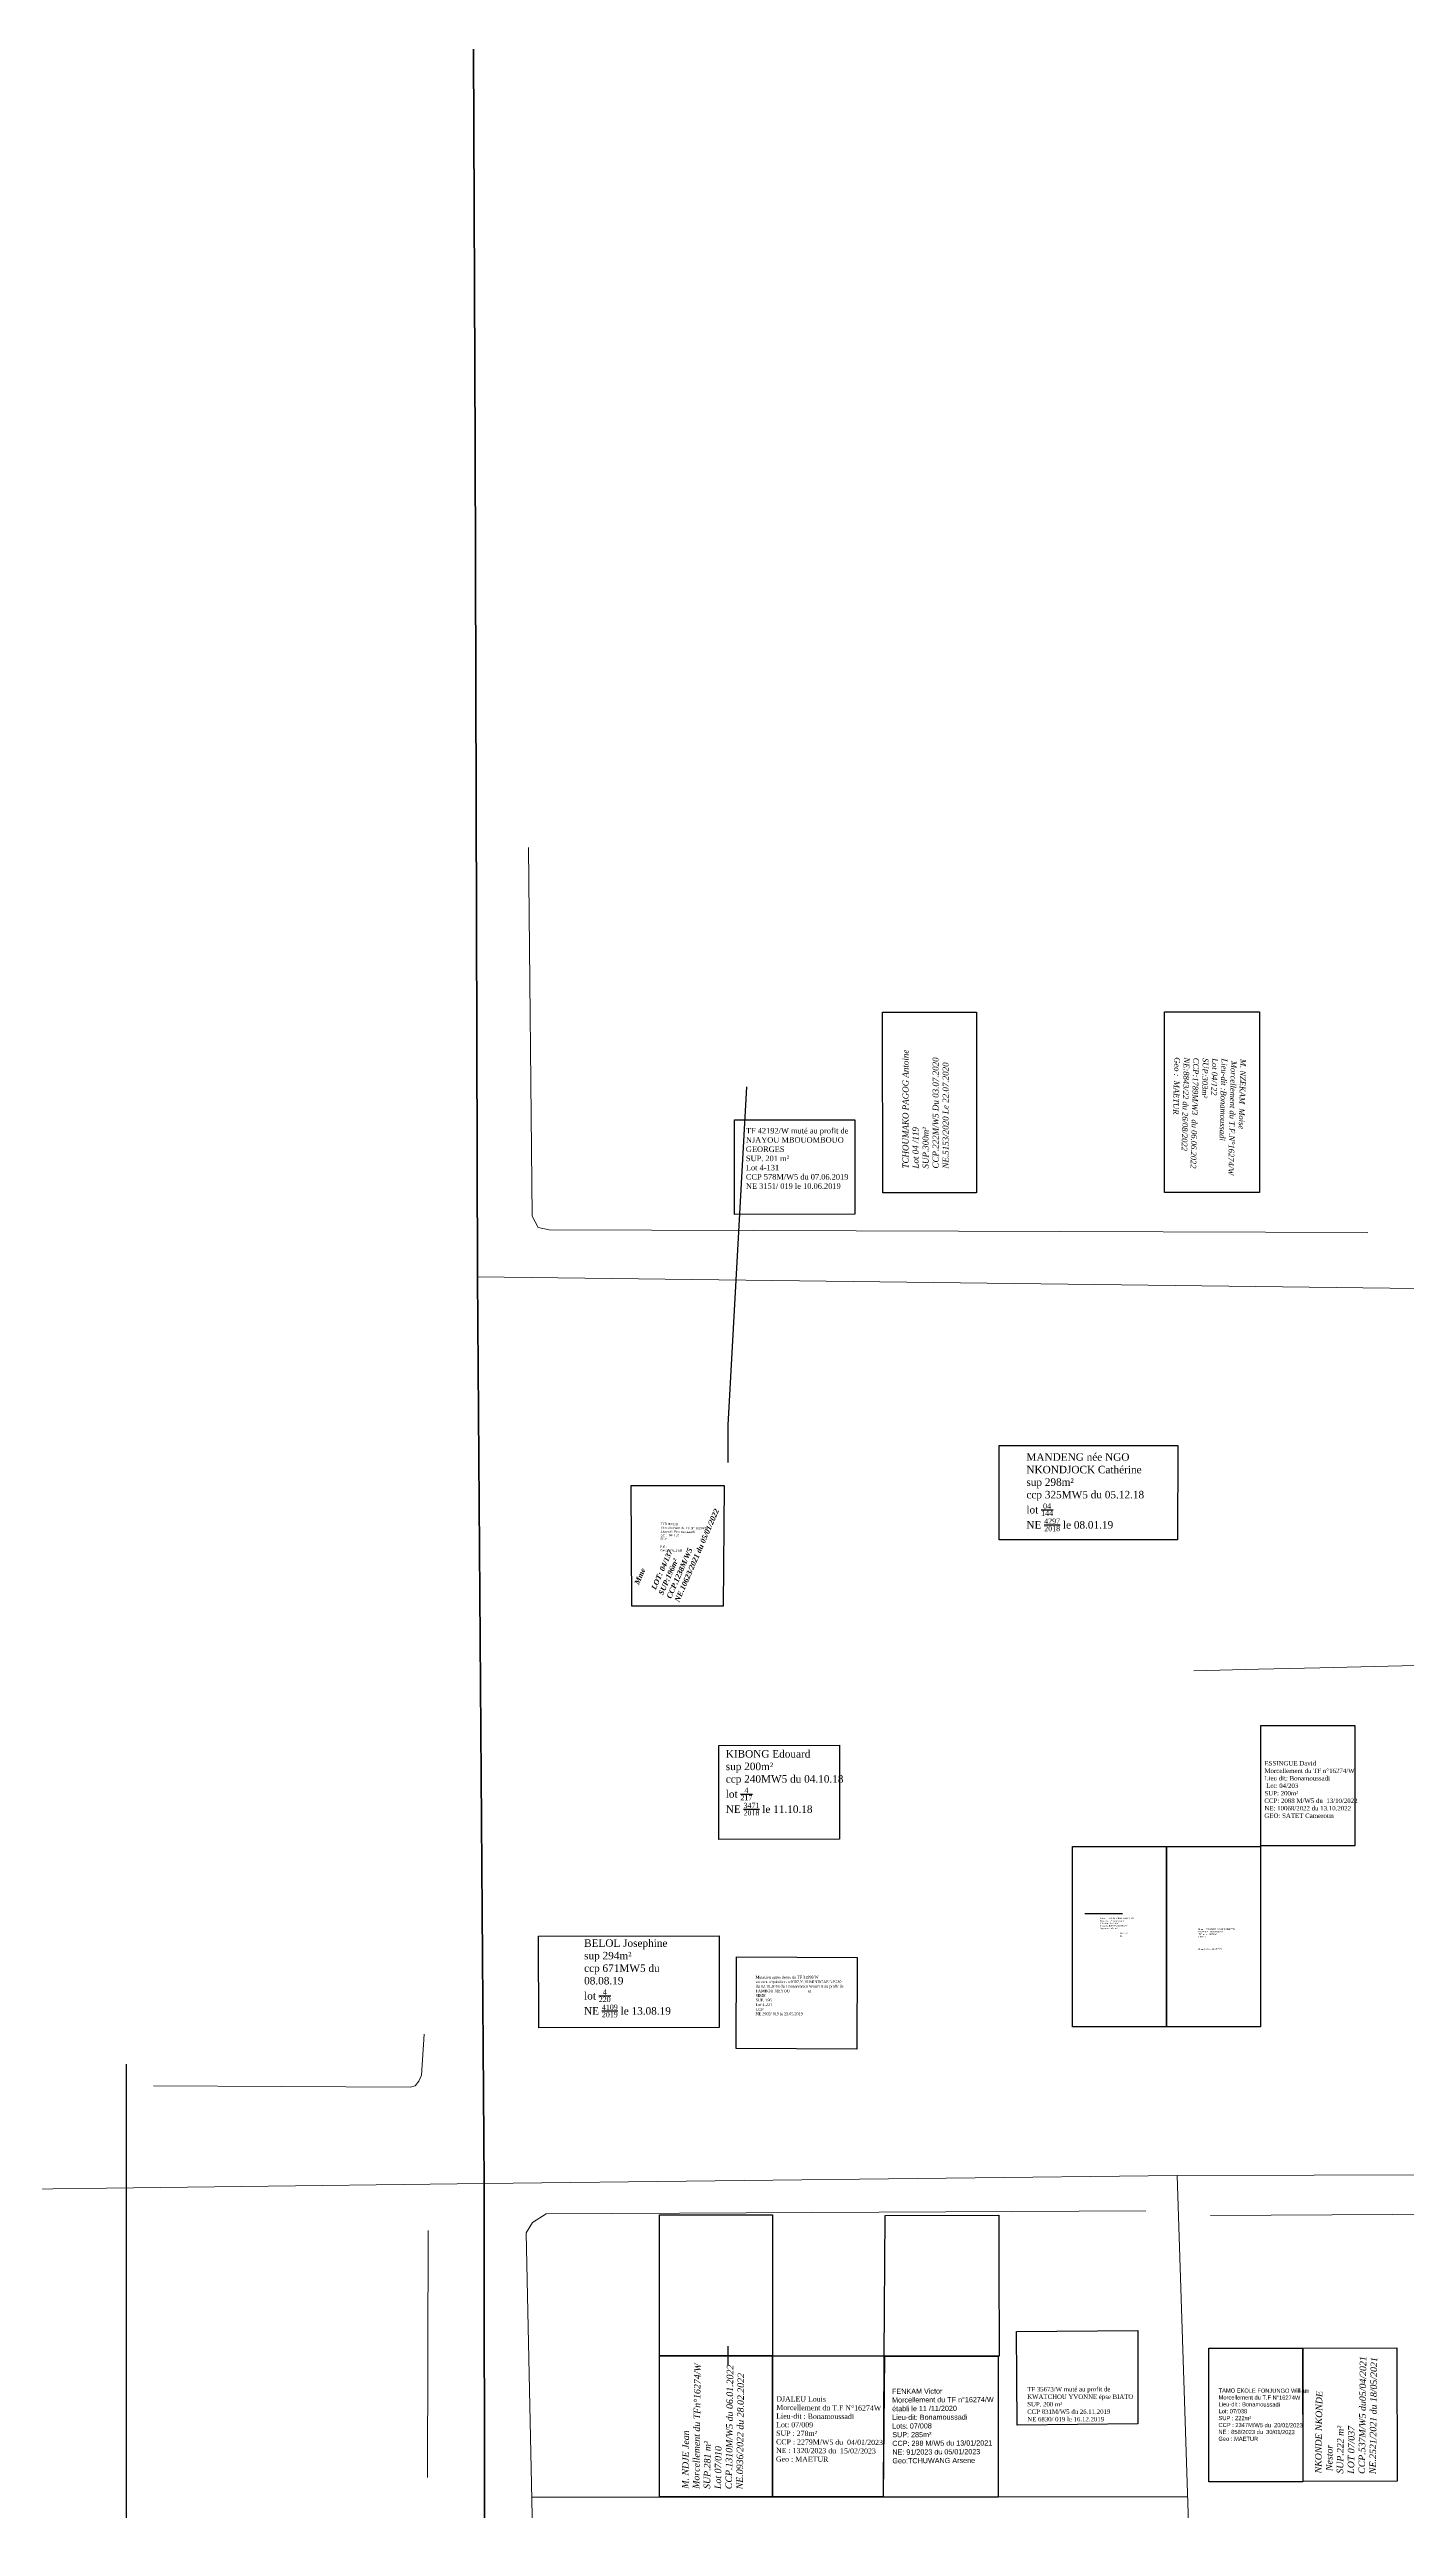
# Model space of a CAD drawing. Header units: millimetres. Extents: x 579832 to 917290, y 449831 to 1452191.
# Drawn here: x 582503.4 to 582683.9, y 452045.6 to 452373 of the extents above; entities that cross this region are included whole.
import ezdxf

# ---------------------------------------------------------------- set-up
doc = ezdxf.new("R2010")
doc.units = ezdxf.units.MM
doc.header["$LTSCALE"] = 10
for name, color, linetype, lineweight in [('drains_fossés', 120, 'Continuous', 20), ('MAJ APRES LE 13.01.2023', 222, 'Continuous', 30), ('Roads_main1', 10, 'Continuous', 100), ('Roads_others', 24, 'Continuous', 9)]:
    doc.layers.add(name, color=color, linetype=linetype, lineweight=lineweight)
for name, color, linetype in [('end maj 26 02 2021', 7, 'Continuous'), ('MAJ FER 2022', 7, 'Continuous'), ('MAJ JAN 2022', 1, 'Continuous'), ('Parcelle MAJ', 6, 'Continuous')]:
    doc.layers.add(name, color=color, linetype=linetype)
doc.styles.add('Times 1.0', font='times.ttf', dxfattribs={"width": 0.99, "height": 1})

msp = doc.modelspace()

# ---------------------------------------------------------------- linework, layer by layer
for p, q in [((582664.48, 452133.93), (582664.48, 452109.93)), ((582664.48, 452133.93), (582664.48, 452109.93)), ((582664.48, 452133.93), (582664.48, 452109.93)), ((582664.48, 452133.93), (582664.48, 452109.93)), ((582664.48, 452133.93), (582664.48, 452109.93)), ((582664.48, 452133.93), (582664.48, 452109.93)), ((582664.48, 452133.93), (582664.48, 452109.93)), ((582664.48, 452133.93), (582664.48, 452109.93)), ((582664.48, 452109.93), (582651.96, 452109.93)), ((582664.48, 452109.93), (582651.96, 452109.93)), ((582664.48, 452109.93), (582651.96, 452109.93)), ((582664.48, 452109.93), (582651.96, 452109.93)), ((582664.48, 452109.93), (582651.96, 452109.93)), ((582664.48, 452109.93), (582651.96, 452109.93)), ((582664.48, 452109.93), (582651.96, 452109.93)), ((582664.48, 452109.93), (582651.96, 452109.93))]:
    msp.add_line(p, q)
at = {"color": 6, "flags": 128}
msp.add_lwpolyline([(582651.7, 452244.94), (582664.34, 452244.94), (582664.34, 452220.94), (582651.7, 452220.94)], close=True, dxfattribs=at)
at = {"color": 5, "flags": 128}
msp.add_lwpolyline([(582651.7, 452244.94), (582664.34, 452244.94), (582664.34, 452220.94), (582651.7, 452220.94)], close=True, dxfattribs=at)
at = {"color": 2, "flags": 128}
msp.add_lwpolyline([(582651.7, 452244.94), (582664.34, 452244.94), (582664.34, 452220.94), (582651.7, 452220.94)], close=True, dxfattribs=at)
at = {"flags": 128}
for points in [[(582580.76, 452181.96), (582593.13, 452181.96), (582592.98, 452165.92), (582580.85, 452165.92)], [(582580.76, 452181.96), (582593.13, 452181.96), (582592.98, 452165.92), (582580.85, 452165.92)], [(582664.52, 452150.03), (582677.02, 452150.03), (582677.01, 452134.03), (582664.51, 452134.03)], [(582664.52, 452150.03), (582677.02, 452150.03), (582677.01, 452134.03), (582664.51, 452134.03)], [(582664.52, 452150.03), (582677.02, 452150.03), (582677.01, 452134.03), (582664.51, 452134.03)], [(582639.46, 452133.93), (582651.97, 452133.93), (582651.96, 452109.93), (582639.45, 452109.94)], [(582639.46, 452133.93), (582651.97, 452133.93), (582651.96, 452109.93), (582639.45, 452109.94)], [(582639.46, 452133.93), (582651.97, 452133.93), (582651.96, 452109.93), (582639.45, 452109.94)], [(582639.46, 452133.93), (582651.97, 452133.93), (582651.96, 452109.93), (582639.45, 452109.94)], [(582639.46, 452133.93), (582651.97, 452133.93), (582651.96, 452109.93), (582639.45, 452109.94)], [(582639.46, 452133.93), (582651.97, 452133.93), (582651.96, 452109.93), (582639.45, 452109.94)], [(582639.46, 452133.93), (582651.97, 452133.93), (582651.96, 452109.93), (582639.45, 452109.94)], [(582639.46, 452133.93), (582651.97, 452133.93), (582651.96, 452109.93), (582639.45, 452109.94)], [(582651.97, 452133.93), (582664.48, 452133.93), (582664.48, 452109.93), (582651.96, 452109.93)], [(582651.97, 452133.93), (582664.48, 452133.93), (582664.48, 452109.93), (582651.96, 452109.93)], [(582651.97, 452133.93), (582664.48, 452133.93), (582664.48, 452109.93), (582651.96, 452109.93)], [(582651.97, 452133.93), (582664.48, 452133.93), (582664.48, 452109.93), (582651.96, 452109.93)], [(582651.97, 452133.93), (582664.48, 452133.93), (582664.48, 452109.93), (582651.96, 452109.93)], [(582651.97, 452133.93), (582664.48, 452133.93), (582664.48, 452109.93), (582651.96, 452109.93)], [(582651.97, 452133.93), (582664.48, 452133.93), (582664.48, 452109.93), (582651.96, 452109.93)], [(582651.97, 452133.93), (582664.48, 452133.93), (582664.48, 452109.93), (582651.96, 452109.93)], [(582584.54, 452084.96), (582599.55, 452084.96), (582599.54, 452066.21), (582584.54, 452066.21), (582584.54, 452078.72)], [(582584.54, 452084.96), (582599.55, 452084.96), (582599.54, 452066.21), (582584.54, 452066.21), (582584.54, 452078.72)], [(582614.54, 452084.87), (582629.67, 452084.9), (582629.68, 452078.65), (582629.69, 452066.15), (582614.43, 452066.13)], [(582614.54, 452084.87), (582629.67, 452084.9), (582629.68, 452078.65), (582629.69, 452066.15), (582614.43, 452066.13)]]:
    msp.add_lwpolyline(points, close=True, dxfattribs=at)
for points in [[(582651.97, 452133.93), (582664.48, 452133.93)], [(582651.97, 452133.93), (582664.48, 452133.93)], [(582651.97, 452133.93), (582664.48, 452133.93)], [(582651.97, 452133.93), (582664.48, 452133.93)], [(582614.32, 452047.39), (582567.55, 452047.33)], [(582614.32, 452047.39), (582567.55, 452047.33)], [(582654.77, 452047.44), (582629.58, 452047.41)], [(582654.77, 452047.44), (582629.58, 452047.41)]]:
    msp.add_lwpolyline(points, dxfattribs=at)
at = {"color": 150, "flags": 128}
msp.add_lwpolyline([(582682.6, 452067.25), (582682.63, 452049.5), (582670.13, 452049.48), (582670.1, 452067.23)], close=True, dxfattribs=at)
msp.add_lwpolyline([(582682.6, 452067.25), (582682.63, 452049.5), (582670.13, 452049.48), (582670.1, 452067.23)], close=True, dxfattribs=at)
msp.add_lwpolyline([(582682.6, 452067.25), (582682.63, 452049.5), (582670.13, 452049.48), (582670.1, 452067.23)], close=True, dxfattribs=at)
msp.add_lwpolyline([(582682.6, 452067.25), (582682.63, 452049.5), (582670.13, 452049.48), (582670.1, 452067.23)], close=True, dxfattribs=at)
at = {"layer": 'drains_fossés'}
msp.add_line((582553.68, 452049.99), (582553.74, 452082.87), dxfattribs=at)
msp.add_line((582553.68, 452049.99), (582553.74, 452082.87), dxfattribs=at)
for points in [[(582678.74, 452215.62), (582569.85, 452215.97), (582568.41, 452216.26), (582567.61, 452217.77), (582567.11, 452266.8)], [(582517.22, 452102.09), (582551.38, 452101.92), (582552.04, 452102.11), (582552.54, 452102.73), (582552.88, 452103.54), (582553.23, 452108.98)], [(582517.22, 452102.09), (582551.38, 452101.92), (582552.04, 452102.11), (582552.54, 452102.73), (582552.88, 452103.54), (582553.23, 452108.98)], [(582649.21, 452085.48), (582569.47, 452085.08), (582567.62, 452083.94), (582566.78, 452082.54), (582567.7, 452040.74)], [(582649.21, 452085.48), (582569.47, 452085.08), (582567.62, 452083.94), (582566.78, 452082.54), (582567.7, 452040.74)], [(582657.81, 452084.87), (582698.27, 452085.1), (582728.13, 452085.17)], [(582657.81, 452084.87), (582698.27, 452085.1), (582728.13, 452085.17)]]:
    msp.add_lwpolyline(points, dxfattribs=at)
at = {"layer": 'end maj 26 02 2021', "color": 150, "lineweight": -3, "flags": 128}
for points in [[(582626.68, 452244.89), (582626.69, 452220.89), (582614.22, 452220.9), (582614.19, 452244.89)], [(582626.68, 452244.89), (582626.69, 452220.89), (582614.22, 452220.9), (582614.19, 452244.89)], [(582629.71, 452187.26), (582653.46, 452187.26), (582653.45, 452174.73), (582629.7, 452174.73)], [(582629.71, 452187.26), (582653.46, 452187.26), (582653.45, 452174.73), (582629.7, 452174.73)], [(582592.42, 452147.37), (582608.45, 452147.4), (582608.46, 452134.9), (582592.44, 452134.86)], [(582592.42, 452147.37), (582608.45, 452147.4), (582608.46, 452134.9), (582592.44, 452134.86)], [(582568.44, 452122.03), (582592.46, 452122.06), (582592.48, 452109.85), (582568.46, 452109.82)], [(582568.44, 452122.03), (582592.46, 452122.06), (582592.48, 452109.85), (582568.46, 452109.82)], [(582568.44, 452122.03), (582592.46, 452122.06), (582592.48, 452109.85), (582568.46, 452109.82)], [(582568.44, 452122.03), (582592.46, 452122.06), (582592.48, 452109.85), (582568.46, 452109.82)]]:
    msp.add_lwpolyline(points, close=True, dxfattribs=at)
at = {"layer": 'end maj 26 02 2021', "flags": 128}
for points in [[(582596.11, 452234.99), (582593.61, 452189.99)], [(582596.11, 452234.99), (582593.61, 452189.99)], [(582593.61, 452189.99), (582593.61, 452184.99)], [(582593.61, 452189.99), (582593.61, 452184.99)], [(582646.11, 452124.99), (582641.11, 452124.99)], [(582646.11, 452124.99), (582641.11, 452124.99)], [(582646.11, 452124.99), (582641.11, 452124.99)], [(582646.11, 452124.99), (582641.11, 452124.99)], [(582513.61, 452104.99), (582513.61, 452022.49)], [(582513.61, 452104.99), (582513.61, 452022.49)], [(582513.61, 452104.99), (582513.61, 452022.49)], [(582513.61, 452104.99), (582513.61, 452022.49)], [(582593.61, 452067.49), (582593.61, 452064.99)], [(582593.61, 452067.49), (582593.61, 452064.99)], [(582593.61, 452067.49), (582593.61, 452064.99)], [(582593.61, 452067.49), (582593.61, 452064.99)]]:
    msp.add_lwpolyline(points, dxfattribs=at)
at = {"layer": 'end maj 26 02 2021', "color": 3, "lineweight": -3, "flags": 128}
msp.add_lwpolyline([(582594.5, 452230.6), (582610.5, 452230.6), (582610.51, 452218.03), (582594.51, 452218.02)], dxfattribs=at)
msp.add_lwpolyline([(582594.5, 452230.6), (582610.5, 452230.6), (582610.51, 452218.03), (582594.51, 452218.02)], dxfattribs=at)
for points in [[(582594.5, 452230.6), (582610.5, 452230.6), (582610.51, 452218.03), (582594.51, 452218.02)], [(582594.5, 452230.6), (582610.5, 452230.6), (582610.51, 452218.03), (582594.51, 452218.02)], [(582594.78, 452119.26), (582610.82, 452119.18), (582610.76, 452106.97), (582594.74, 452107.05)], [(582594.78, 452119.26), (582610.82, 452119.18), (582610.76, 452106.97), (582594.74, 452107.05)], [(582594.78, 452119.26), (582610.82, 452119.18), (582610.76, 452106.97), (582594.74, 452107.05)], [(582594.78, 452119.26), (582610.82, 452119.18), (582610.76, 452106.97), (582594.74, 452107.05)], [(582648.15, 452069.58), (582648.16, 452057.13), (582632.12, 452056.98), (582632.06, 452063.23), (582632, 452069.43)], [(582648.15, 452069.58), (582648.16, 452057.13), (582632.12, 452056.98), (582632.06, 452063.23), (582632, 452069.43)], [(582648.15, 452069.58), (582648.16, 452057.13), (582632.12, 452056.98), (582632.06, 452063.23), (582632, 452069.43)], [(582648.15, 452069.58), (582648.16, 452057.13), (582632.12, 452056.98), (582632.06, 452063.23), (582632, 452069.43)]]:
    msp.add_lwpolyline(points, close=True, dxfattribs=at)
at = {"layer": 'end maj 26 02 2021', "color": 150, "lineweight": -3, "flags": 128}
msp.add_lwpolyline([(582592.42, 452147.37), (582592.42, 452147.37), (582608.45, 452147.4), (582608.46, 452134.9), (582592.44, 452134.86)], dxfattribs=at)
msp.add_lwpolyline([(582592.42, 452147.37), (582592.42, 452147.37), (582608.45, 452147.4), (582608.46, 452134.9), (582592.44, 452134.86)], dxfattribs=at)
at = {"layer": 'MAJ APRES LE 13.01.2023', "flags": 128}
msp.add_lwpolyline([(582599.57, 452066.2), (582614.44, 452066.19), (582614.3, 452047.45), (582599.56, 452047.45)], close=True, dxfattribs=at)
msp.add_lwpolyline([(582599.57, 452066.2), (582614.44, 452066.19), (582614.3, 452047.45), (582599.56, 452047.45)], close=True, dxfattribs=at)
at = {"layer": 'MAJ APRES LE 13.01.2023', "lineweight": 30, "flags": 128}
msp.add_lwpolyline([(582657.59, 452067.19), (582670.09, 452067.19), (582670.09, 452049.44), (582657.59, 452049.44)], close=True, dxfattribs=at)
msp.add_lwpolyline([(582657.59, 452067.19), (582670.09, 452067.19), (582670.09, 452049.44), (582657.59, 452049.44)], close=True, dxfattribs=at)
at = {"layer": 'MAJ JAN 2022', "flags": 128}
msp.add_lwpolyline([(582580.76, 452181.96), (582593.13, 452181.96), (582592.98, 452165.92), (582580.85, 452165.92)], close=True, dxfattribs=at)
msp.add_lwpolyline([(582580.76, 452181.96), (582593.13, 452181.96), (582592.98, 452165.92), (582580.85, 452165.92)], close=True, dxfattribs=at)
at = {"layer": 'MAJ JAN 2022', "lineweight": -3, "flags": 128}
msp.add_lwpolyline([(582584.54, 452066.21), (582599.55, 452066.21), (582599.54, 452047.46), (582584.54, 452047.46), (582584.54, 452059.97)], close=True, dxfattribs=at)
msp.add_lwpolyline([(582584.54, 452066.21), (582599.55, 452066.21), (582599.54, 452047.46), (582584.54, 452047.46), (582584.54, 452059.97)], close=True, dxfattribs=at)
msp.add_lwpolyline([(582584.54, 452066.21), (582599.55, 452066.21), (582599.54, 452047.46), (582584.54, 452047.46), (582584.54, 452059.97)], close=True, dxfattribs=at)
msp.add_lwpolyline([(582584.54, 452066.21), (582599.55, 452066.21), (582599.54, 452047.46), (582584.54, 452047.46), (582584.54, 452059.97)], close=True, dxfattribs=at)
at = {"layer": 'Parcelle MAJ', "color": 6, "lineweight": 30, "flags": 128}
msp.add_lwpolyline([(582614.43, 452066.13), (582629.56, 452066.16), (582629.57, 452059.91), (582629.58, 452047.41), (582614.32, 452047.39)], close=True, dxfattribs=at)
msp.add_lwpolyline([(582614.43, 452066.13), (582629.56, 452066.16), (582629.57, 452059.91), (582629.58, 452047.41), (582614.32, 452047.39)], close=True, dxfattribs=at)
at = {"layer": 'Roads_main1'}
msp.add_lwpolyline([(582559.79, 452372.99), (582559.99, 452320.07), (582560.3, 452209.69), (582561.19, 452089.11), (582561.38, 451882.17), (582561.15, 451859.99), (582560.65, 451839.96), (582559.73, 451787.49), (582560.24, 451737.41), (582561.83, 451580.27), (582561.5, 451488.18)], dxfattribs=at)
msp.add_lwpolyline([(582559.79, 452372.99), (582559.99, 452320.07), (582560.3, 452209.69), (582561.19, 452089.11), (582561.38, 451882.17), (582561.15, 451859.99), (582560.65, 451839.96), (582559.73, 451787.49), (582560.24, 451737.41), (582561.83, 451580.27), (582561.5, 451488.18)], dxfattribs=at)
at = {"layer": 'Roads_others'}
for points in [[(582870.48, 452209.06), (582744.29, 452207.43), (582685.22, 452208.17), (582560.3, 452209.69)], [(582744.39, 452159.45), (582681.44, 452157.92), (582672.34, 452157.71), (582664.22, 452157.51), (582655.6, 452157.29)], [(583168.13, 452092.06), (583096.18, 452092.25), (582957.17, 452091.84), (582869.52, 452092.59), (582744.53, 452090.42), (582653.39, 452090.16), (582561.19, 452089.11), (582489.43, 452088.24), (582410.54, 452087.22), (582288.24, 452088.64), (582256.58, 452088.43), (582224.07, 452088.44), (582160.77, 452088.45), (582098.21, 452088.46), (582013.74, 452087.42), (581953.31, 452087.43)], [(583168.13, 452092.06), (583096.18, 452092.25), (582957.17, 452091.84), (582869.52, 452092.59), (582744.53, 452090.42), (582653.39, 452090.16), (582561.19, 452089.11), (582489.43, 452088.24), (582410.54, 452087.22), (582288.24, 452088.64), (582256.58, 452088.43), (582224.07, 452088.44), (582160.77, 452088.45), (582098.21, 452088.46), (582013.74, 452087.42), (581953.31, 452087.43)], [(582653.39, 452090.16), (582655.02, 452039.75), (582655.9, 451996.47), (582655.03, 451881.66)], [(582653.39, 452090.16), (582655.02, 452039.75), (582655.9, 451996.47), (582655.03, 451881.66)]]:
    msp.add_lwpolyline(points, dxfattribs=at)

# ---------------------------------------------------------------- texts
at = {"color": 6, "insert": (582662.56, 452238.67), "char_height": 0.7522, "width": 47.5051, "attachment_point": 1, "rotation": 268.4905}
msp.add_mtext('{\\fTimes New Roman|b0|i1|c0|p18;M. NZEKAM  Moise\\P \\C1;Morcellement du T.F.N°16274/W\\P\\C7;Lieu-dit :Bonamoussadi \\PLot 04/122\\PSUP:303m²\\PCCP:1789M/W3  du 06.06.2022\\PNE:8843/22 du 26/08/2022\\PGeo :  MAETUR}', dxfattribs=at)
at = {"color": 2, "insert": (582662.56, 452238.67), "char_height": 0.7522, "width": 47.5051, "attachment_point": 1, "rotation": 268.4905}
msp.add_mtext('{\\fTimes New Roman|b0|i1|c0|p18;M. NZEKAM  Moise\\P \\C1;Morcellement du T.F.N°16274/W\\P\\C7;Lieu-dit :Bonamoussadi \\PLot 04/122\\PSUP:303m²\\PCCP:1789M/W3  du 06.06.2022\\PNE:8843/22 du 26/08/2022\\PGeo :  MAETUR}', dxfattribs=at)
msp.add_mtext('{\\fTimes New Roman|b0|i1|c0|p18;M. NZEKAM  Moise\\P \\C1;Morcellement du T.F.N°16274/W\\P\\C7;Lieu-dit :Bonamoussadi \\PLot 04/122\\PSUP:303m²\\PCCP:1789M/W3  du 06.06.2022\\PNE:8843/22 du 26/08/2022\\PGeo :  MAETUR}', dxfattribs=at)
at = {"color": 3, "insert": (582584.68, 452177), "char_height": 0.3, "width": 15.6543, "attachment_point": 1, "rotation": 359.1606}
msp.add_mtext('\\A1;{\\fTimes New Roman|b0|i0|c0|p18;TCHIMANI                 \\P\\C1;Morcellement  du TF N° 16274/W\\P\\C256;Lieu-dit : Bonamoussadi                  \\PLot :  04/ 137            \\PSUP : ^I196 m²\\PCCP :  1238 M/W   du  07/12/2021\\PNE : 10623 /2021 du 30/12/2021\\P\\C1;Geo: MAETUR }', dxfattribs=at)
msp.add_mtext('\\A1;{\\fTimes New Roman|b0|i0|c0|p18;TCHIMANI                 \\P\\C1;Morcellement  du TF N° 16274/W\\P\\C256;Lieu-dit : Bonamoussadi                  \\PLot :  04/ 137            \\PSUP : ^I196 m²\\PCCP :  1238 M/W   du  07/12/2021\\PNE : 10623 /2021 du 30/12/2021\\P\\C1;Geo: MAETUR }', dxfattribs=at)
at = {"attachment_point": 1}
for s, insert, char_height, width, rotation in [('\\A1;{\\fTimes New Roman|b0|i0|c0|p18;ESSINGUE David\\P\\C1;Morcellement du TF n°16274/W\\C256;      \\PLieu dit: Bonamoussadi    \\P Lot: 04/203                                                     \\PSUP: 200m²                                                  \\PCCP: 2088 M/W5 du  13/10/2022             \\PNE: 10068/2022 du 13.10.2022                          \\P\\C1;GEO: SATET Cameroun}', (582664.99, 452145.31), 0.5974, 17.4494, 359.9494), ('\\A1;{\\fTimes New Roman|b0|i0|c0|p18;ESSINGUE David\\P\\C1;Morcellement du TF n°16274/W\\C256;      \\PLieu dit: Bonamoussadi    \\P Lot: 04/203                                                     \\PSUP: 200m²                                                  \\PCCP: 2088 M/W5 du  13/10/2022             \\PNE: 10068/2022 du 13.10.2022                          \\P\\C1;GEO: SATET Cameroun}', (582664.99, 452145.31), 0.5974, 17.4494, 359.9494), ('\\A1;{\\fTimes New Roman|b0|i0|c0|p18;ESSINGUE David\\P\\C1;Morcellement du TF n°16274/W\\C256;      \\PLieu dit: Bonamoussadi    \\P Lot: 04/203                                                     \\PSUP: 200m²                                                  \\PCCP: 2088 M/W5 du  13/10/2022             \\PNE: 10068/2022 du 13.10.2022                          \\P\\C1;GEO: SATET Cameroun}', (582664.99, 452145.31), 0.5974, 17.4494, 359.9494), ('{\\fTimes New Roman|b0|i1|c0|p18;NKONDE NKONDE\\P Nestor\\PSUP.222 m²\\PLOT 07/037\\PCCP.537M/W5 du05/04/2021\\PNE.2521/2021 du 18/05/2021}', (582671.71, 452050.56), 0.8676, 51.7374, 89.3295), ('{\\fTimes New Roman|b0|i1|c0|p18;NKONDE NKONDE\\P Nestor\\PSUP.222 m²\\PLOT 07/037\\PCCP.537M/W5 du05/04/2021\\PNE.2521/2021 du 18/05/2021}', (582671.71, 452050.56), 0.8676, 51.7374, 89.3295), ('{\\fTimes New Roman|b0|i1|c0|p18;NKONDE NKONDE\\P Nestor\\PSUP.222 m²\\PLOT 07/037\\PCCP.537M/W5 du05/04/2021\\PNE.2521/2021 du 18/05/2021}', (582671.71, 452050.56), 0.8676, 51.7374, 89.3295), ('{\\fTimes New Roman|b0|i1|c0|p18;NKONDE NKONDE\\P Nestor\\PSUP.222 m²\\PLOT 07/037\\PCCP.537M/W5 du05/04/2021\\PNE.2521/2021 du 18/05/2021}', (582671.71, 452050.56), 0.8676, 51.7374, 89.3295)]:
    msp.add_mtext(s, dxfattribs=dict(at, insert=insert, char_height=char_height, width=width, rotation=rotation))
at = {"color": 7, "char_height": 0.2, "width": 19.4299, "attachment_point": 1}
for s, insert in [('\\A1;{\\fTimes New Roman|b0|i0|c0|p18;Nom      YOUMBOUN   MATHIEU\\PProcédure : Morcellement\\PT.F mère :16274/W\\PLieu-dit :BONAMOUSSADI\\PSuperficie 300  m²\\PBloc et lot : 04/210 \\PCCP : 1532 M/W du 14 03 22\\PN.E :4907   du 17 03 22\\PNom du Géo : MAETUR}', (582643.15, 452124.48)), ('\\A1;{\\fTimes New Roman|b0|i0|c0|p18;Nom      YOUMBOUN   MATHIEU\\PProcédure : Morcellement\\PT.F mère :16274/W\\PLieu-dit :BONAMOUSSADI\\PSuperficie 300  m²\\PBloc et lot : 04/210 \\PCCP : 1532 M/W du 14 03 22\\PN.E :4907   du 17 03 22\\PNom du Géo : MAETUR}', (582643.15, 452124.48)), ('\\A1;{\\fTimes New Roman|b0|i0|c0|p18;Nom      YOUMBOUN   MATHIEU\\PProcédure : Morcellement\\PT.F mère :16274/W\\PLieu-dit :BONAMOUSSADI\\PSuperficie 300  m²\\PBloc et lot : 04/210 \\PCCP : 1532 M/W du 14 03 22\\PN.E :4907   du 17 03 22\\PNom du Géo : MAETUR}', (582643.15, 452124.48)), ('\\A1;{\\fTimes New Roman|b0|i0|c0|p18;Nom      YOUMBOUN   MATHIEU\\PProcédure : Morcellement\\PT.F mère :16274/W\\PLieu-dit :BONAMOUSSADI\\PSuperficie 300  m²\\PBloc et lot : 04/210 \\PCCP : 1532 M/W du 14 03 22\\PN.E :4907   du 17 03 22\\PNom du Géo : MAETUR}', (582643.15, 452124.48)), ('\\A1;{\\fTimes New Roman|b0|i0|c0|p18;Nom      YOUMBOUN   MATHIEU\\PProcédure : Morcellement\\PT.F mère :16274/W\\PLieu-dit :BONAMOUSSADI\\PSuperficie 300  m²\\PBloc et lot : 04/210 \\PCCP : 1532 M/W du 14 03 22\\PN.E :4907   du 17 03 22\\PNom du Géo : MAETUR}', (582643.15, 452124.48)), ('\\A1;{\\fTimes New Roman|b0|i0|c0|p18;Nom      YOUMBOUN   MATHIEU\\PProcédure : Morcellement\\PT.F mère :16274/W\\PLieu-dit :BONAMOUSSADI\\PSuperficie 300  m²\\PBloc et lot : 04/210 \\PCCP : 1532 M/W du 14 03 22\\PN.E :4907   du 17 03 22\\PNom du Géo : MAETUR}', (582643.15, 452124.48)), ('\\A1;{\\fTimes New Roman|b0|i0|c0|p18;Nom      YOUMBOUN   MATHIEU\\PProcédure : Morcellement\\PT.F mère :16274/W\\PLieu-dit :BONAMOUSSADI\\PSuperficie 300  m²\\PBloc et lot : 04/210 \\PCCP : 1532 M/W du 14 03 22\\PN.E :4907   du 17 03 22\\PNom du Géo : MAETUR}', (582643.15, 452124.48)), ('\\A1;{\\fTimes New Roman|b0|i0|c0|p18;Nom      YOUMBOUN   MATHIEU\\PProcédure : Morcellement\\PT.F mère :16274/W\\PLieu-dit :BONAMOUSSADI\\PSuperficie 300  m²\\PBloc et lot : 04/210 \\PCCP : 1532 M/W du 14 03 22\\PN.E :4907   du 17 03 22\\PNom du Géo : MAETUR}', (582643.15, 452124.48)), ('\\A1;{\\fTimes New Roman|b0|i0|c0|p18;Nom     MBANGO NGOH SARIETTE\\PProcédure : Morcellement\\PT.F mère :16274/W\\PLieu-dit :BONAMOUSSADI\\PSuperficie 297  m²\\PBloc et lot : 04/211 \\PCCP : 1531 M/W du 14 03 22\\PN.E :4908  du 17 03 22\\PNom du Géo : MAETUR}', (582656.22, 452123.04)), ('\\A1;{\\fTimes New Roman|b0|i0|c0|p18;Nom     MBANGO NGOH SARIETTE\\PProcédure : Morcellement\\PT.F mère :16274/W\\PLieu-dit :BONAMOUSSADI\\PSuperficie 297  m²\\PBloc et lot : 04/211 \\PCCP : 1531 M/W du 14 03 22\\PN.E :4908  du 17 03 22\\PNom du Géo : MAETUR}', (582656.22, 452123.04)), ('\\A1;{\\fTimes New Roman|b0|i0|c0|p18;Nom     MBANGO NGOH SARIETTE\\PProcédure : Morcellement\\PT.F mère :16274/W\\PLieu-dit :BONAMOUSSADI\\PSuperficie 297  m²\\PBloc et lot : 04/211 \\PCCP : 1531 M/W du 14 03 22\\PN.E :4908  du 17 03 22\\PNom du Géo : MAETUR}', (582656.22, 452123.04)), ('\\A1;{\\fTimes New Roman|b0|i0|c0|p18;Nom     MBANGO NGOH SARIETTE\\PProcédure : Morcellement\\PT.F mère :16274/W\\PLieu-dit :BONAMOUSSADI\\PSuperficie 297  m²\\PBloc et lot : 04/211 \\PCCP : 1531 M/W du 14 03 22\\PN.E :4908  du 17 03 22\\PNom du Géo : MAETUR}', (582656.22, 452123.04)), ('\\A1;{\\fTimes New Roman|b0|i0|c0|p18;Nom     MBANGO NGOH SARIETTE\\PProcédure : Morcellement\\PT.F mère :16274/W\\PLieu-dit :BONAMOUSSADI\\PSuperficie 297  m²\\PBloc et lot : 04/211 \\PCCP : 1531 M/W du 14 03 22\\PN.E :4908  du 17 03 22\\PNom du Géo : MAETUR}', (582656.22, 452123.04)), ('\\A1;{\\fTimes New Roman|b0|i0|c0|p18;Nom     MBANGO NGOH SARIETTE\\PProcédure : Morcellement\\PT.F mère :16274/W\\PLieu-dit :BONAMOUSSADI\\PSuperficie 297  m²\\PBloc et lot : 04/211 \\PCCP : 1531 M/W du 14 03 22\\PN.E :4908  du 17 03 22\\PNom du Géo : MAETUR}', (582656.22, 452123.04)), ('\\A1;{\\fTimes New Roman|b0|i0|c0|p18;Nom     MBANGO NGOH SARIETTE\\PProcédure : Morcellement\\PT.F mère :16274/W\\PLieu-dit :BONAMOUSSADI\\PSuperficie 297  m²\\PBloc et lot : 04/211 \\PCCP : 1531 M/W du 14 03 22\\PN.E :4908  du 17 03 22\\PNom du Géo : MAETUR}', (582656.22, 452123.04)), ('\\A1;{\\fTimes New Roman|b0|i0|c0|p18;Nom     MBANGO NGOH SARIETTE\\PProcédure : Morcellement\\PT.F mère :16274/W\\PLieu-dit :BONAMOUSSADI\\PSuperficie 297  m²\\PBloc et lot : 04/211 \\PCCP : 1531 M/W du 14 03 22\\PN.E :4908  du 17 03 22\\PNom du Géo : MAETUR}', (582656.22, 452123.04))]:
    msp.add_mtext(s, dxfattribs=dict(at, insert=insert))
at = {"layer": 'end maj 26 02 2021', "color": 150, "linetype": 'ByBlock', "lineweight": -3, "ltscale": 0.0014, "insert": (582616.85, 452224.11), "char_height": 0.8, "width": 20.2913, "attachment_point": 1, "rotation": 90, "style": 'Times 1.0'}
msp.add_mtext('{\\fTimes New Roman|b0|i1|c0|p18;\\C7;TCHOUMAKO PAGOG Antoine\\PLot 04 /119\\PSUP.300m²\\PCCP.222M/W5 Du 03.07.2020\\PNE.5153/2020 Le 22.07.2020}', dxfattribs=at)
msp.add_mtext('{\\fTimes New Roman|b0|i1|c0|p18;\\C7;TCHOUMAKO PAGOG Antoine\\PLot 04 /119\\PSUP.300m²\\PCCP.222M/W5 Du 03.07.2020\\PNE.5153/2020 Le 22.07.2020}', dxfattribs=at)
at = {"layer": 'end maj 26 02 2021', "color": 150, "linetype": 'ByBlock', "lineweight": -3, "ltscale": 0.0014, "attachment_point": 1, "style": 'Times 1.0'}
for s, insert, char_height, width in [('{\\C1;TF 42192/W muté au profit de\\P\\C256;NJAYOU MBOUOMBOUO \\PGEORGES \\PSUP. 201 m²\\PLot 4-131\\PCCP 578M/W5 du 07.06.2019\\PNE 3151/ 019 le 10.06.2019}', (582596.02, 452229.51), 0.7362, 19.8197), ('{\\C1;TF 42192/W muté au profit de\\P\\C256;NJAYOU MBOUOMBOUO \\PGEORGES \\PSUP. 201 m²\\PLot 4-131\\PCCP 578M/W5 du 07.06.2019\\PNE 3151/ 019 le 10.06.2019}', (582596.02, 452229.51), 0.7362, 19.8197), ('\\A1;MANDENG née NGO NKONDJOCK Cathérine\\Psup 298m²\\Pccp 325MW5 du 05.12.18\\Plot {\\H0.7x;\\S04/144;}\\PNE {\\H0.7x;\\S4297/2018;} le 08.01.19', (582633.33, 452186.24), 1, 15.416), ('\\A1;MANDENG née NGO NKONDJOCK Cathérine\\Psup 298m²\\Pccp 325MW5 du 05.12.18\\Plot {\\H0.7x;\\S04/144;}\\PNE {\\H0.7x;\\S4297/2018;} le 08.01.19', (582633.33, 452186.24), 1, 15.416), ('\\A1;KIBONG Edouard\\Psup 200m²\\Pccp 240MW5 du 04.10.18\\Plot {\\H0.7x;\\S4/217;}\\PNE {\\H0.7x;\\S3471/2018;} le 11.10.18', (582593.34, 452146.76), 1, 16.3155), ('\\A1;KIBONG Edouard\\Psup 200m²\\Pccp 240MW5 du 04.10.18\\Plot {\\H0.7x;\\S4/217;}\\PNE {\\H0.7x;\\S3471/2018;} le 11.10.18', (582593.34, 452146.76), 1, 16.3155), ('\\A1;BELOL Josephine\\Psup 294m²\\Pccp 671MW5 du 08.08.19\\Plot {\\H0.7x;\\S4/220;}\\PNE {\\H0.7x;\\S4109/2019;} le 13.08.19', (582574.5, 452121.59), 1, 13.7589), ('\\A1;BELOL Josephine\\Psup 294m²\\Pccp 671MW5 du 08.08.19\\Plot {\\H0.7x;\\S4/220;}\\PNE {\\H0.7x;\\S4109/2019;} le 13.08.19', (582574.5, 452121.59), 1, 13.7589), ('\\A1;BELOL Josephine\\Psup 294m²\\Pccp 671MW5 du 08.08.19\\Plot {\\H0.7x;\\S4/220;}\\PNE {\\H0.7x;\\S4109/2019;} le 13.08.19', (582574.5, 452121.59), 1, 13.7589), ('\\A1;BELOL Josephine\\Psup 294m²\\Pccp 671MW5 du 08.08.19\\Plot {\\H0.7x;\\S4/220;}\\PNE {\\H0.7x;\\S4109/2019;} le 13.08.19', (582574.5, 452121.59), 1, 13.7589), ('{\\C1;Mutation apres deces du TF 31998/W\\Psuivant réquisition n 0387.Y.10/MINDCAF/5/P530\\Pdu 02.10.2018 du Conservateur Wouri B au profit de\\C256;\\PFAMBOU MEYOU MARIUS et \\PSIME MICAELLE\\PSUP. 196 m²\\PLot 4-221\\PCCP \\PNE 2902/ 019 le 23.05.2019}', (582597.32, 452116.74), 0.3655, 11.721), ('{\\C1;Mutation apres deces du TF 31998/W\\Psuivant réquisition n 0387.Y.10/MINDCAF/5/P530\\Pdu 02.10.2018 du Conservateur Wouri B au profit de\\C256;\\PFAMBOU MEYOU MARIUS et \\PSIME MICAELLE\\PSUP. 196 m²\\PLot 4-221\\PCCP \\PNE 2902/ 019 le 23.05.2019}', (582597.32, 452116.74), 0.3655, 11.721), ('{\\C1;Mutation apres deces du TF 31998/W\\Psuivant réquisition n 0387.Y.10/MINDCAF/5/P530\\Pdu 02.10.2018 du Conservateur Wouri B au profit de\\C256;\\PFAMBOU MEYOU MARIUS et \\PSIME MICAELLE\\PSUP. 196 m²\\PLot 4-221\\PCCP \\PNE 2902/ 019 le 23.05.2019}', (582597.32, 452116.74), 0.3655, 11.721), ('{\\C1;Mutation apres deces du TF 31998/W\\Psuivant réquisition n 0387.Y.10/MINDCAF/5/P530\\Pdu 02.10.2018 du Conservateur Wouri B au profit de\\C256;\\PFAMBOU MEYOU MARIUS et \\PSIME MICAELLE\\PSUP. 196 m²\\PLot 4-221\\PCCP \\PNE 2902/ 019 le 23.05.2019}', (582597.32, 452116.74), 0.3655, 11.721), ('{\\C1;TF 35673/W muté au profit de \\C256;\\PKWATCHOU YVONNE épse BIATO\\PSUP. 200 m²\\PCCP 831M/W5 du 26.11.2019\\PNE 6830/ 019 le 16.12.2019}', (582633.44, 452062.05), 0.5969, 20.7384), ('{\\C1;TF 35673/W muté au profit de \\C256;\\PKWATCHOU YVONNE épse BIATO\\PSUP. 200 m²\\PCCP 831M/W5 du 26.11.2019\\PNE 6830/ 019 le 16.12.2019}', (582633.44, 452062.05), 0.5969, 20.7384), ('{\\C1;TF 35673/W muté au profit de \\C256;\\PKWATCHOU YVONNE épse BIATO\\PSUP. 200 m²\\PCCP 831M/W5 du 26.11.2019\\PNE 6830/ 019 le 16.12.2019}', (582633.44, 452062.05), 0.5969, 20.7384), ('{\\C1;TF 35673/W muté au profit de \\C256;\\PKWATCHOU YVONNE épse BIATO\\PSUP. 200 m²\\PCCP 831M/W5 du 26.11.2019\\PNE 6830/ 019 le 16.12.2019}', (582633.44, 452062.05), 0.5969, 20.7384)]:
    msp.add_mtext(s, dxfattribs=dict(at, insert=insert, char_height=char_height, width=width))
at = {"layer": 'end maj 26 02 2021', "color": 1, "linetype": 'ByBlock', "insert": (582615.46, 452061.82), "char_height": 0.6926, "width": 19.4544, "attachment_point": 1, "rotation": 0.2805}
msp.add_mtext('\\A1;{\\C7;FENKAM Victor  \\P}Morcellement du TF n°16274/W\\Pétabli le 11 /11/2020 \\P{\\C7;Lieu-dit: Bonamoussadi\\PLots: 07/008\\PSUP: 285m²\\PCCP: 298 M/W5 du 13/01/2021\\PNE: 91/2023 du 05/01/2023\\P}Geo:TCHUWANG Arsene', dxfattribs=at)
msp.add_mtext('\\A1;{\\C7;FENKAM Victor  \\P}Morcellement du TF n°16274/W\\Pétabli le 11 /11/2020 \\P{\\C7;Lieu-dit: Bonamoussadi\\PLots: 07/008\\PSUP: 285m²\\PCCP: 298 M/W5 du 13/01/2021\\PNE: 91/2023 du 05/01/2023\\P}Geo:TCHUWANG Arsene', dxfattribs=at)
at = {"layer": 'MAJ APRES LE 13.01.2023', "lineweight": 30, "insert": (582658.9, 452061.86), "char_height": 0.5505, "width": 12.4956, "attachment_point": 1, "rotation": 359.8064}
msp.add_mtext('{\\C7;TAMO EKOLE FONJUNGO William\\P\\C1;Morcellement du T.F N°16274W     \\P\\C7;Lieu-dit : Bonamoussadi\\PLot: 07/038\\PSUP : 222m²\\PCCP : 2347M/W5 du  20/01/2023\\PNE : 858/2023 du  30/01/2023}\\P{\\C1;Geo : MAETUR}', dxfattribs=at)
msp.add_mtext('{\\C7;TAMO EKOLE FONJUNGO William\\P\\C1;Morcellement du T.F N°16274W     \\P\\C7;Lieu-dit : Bonamoussadi\\PLot: 07/038\\PSUP : 222m²\\PCCP : 2347M/W5 du  20/01/2023\\PNE : 858/2023 du  30/01/2023}\\P{\\C1;Geo : MAETUR}', dxfattribs=at)
at = {"layer": 'MAJ APRES LE 13.01.2023', "insert": (582600.07, 452060.81), "char_height": 0.6852, "width": 15.5527, "attachment_point": 1, "rotation": 359.6499}
msp.add_mtext('{\\fTimes New Roman|b0|i0|c0|p18;DJALEU Louis\\P\\C1;Morcellement du T.F N°16274W     \\P\\C256;Lieu-dit : Bonamoussadi\\PLot: 07/009\\PSUP : 278m²\\PCCP : 2279M/W5 du  04/01/2023\\PNE : 1320/2023 du  15/02/2023\\P\\C1;Geo : MAETUR}', dxfattribs=at)
msp.add_mtext('{\\fTimes New Roman|b0|i0|c0|p18;DJALEU Louis\\P\\C1;Morcellement du T.F N°16274W     \\P\\C256;Lieu-dit : Bonamoussadi\\PLot: 07/009\\PSUP : 278m²\\PCCP : 2279M/W5 du  04/01/2023\\PNE : 1320/2023 du  15/02/2023\\P\\C1;Geo : MAETUR}', dxfattribs=at)
at = {"layer": 'MAJ FER 2022', "insert": (582587.51, 452048.53), "char_height": 0.8676, "width": 51.7374, "attachment_point": 1, "rotation": 89.3295}
msp.add_mtext('{\\fTimes New Roman|b0|i1|c0|p18;M. NDJE Jean \\P\\C1;Morcellement du TFn°16274/W \\P\\C256;SUP.281 m²\\PLot 07/010\\PCCP.1310M/W5 du 06.01.2022\\PNE.0936/2022 du 28.02.2022}', dxfattribs=at)
msp.add_mtext('{\\fTimes New Roman|b0|i1|c0|p18;M. NDJE Jean \\P\\C1;Morcellement du TFn°16274/W \\P\\C256;SUP.281 m²\\PLot 07/010\\PCCP.1310M/W5 du 06.01.2022\\PNE.0936/2022 du 28.02.2022}', dxfattribs=at)
msp.add_mtext('{\\fTimes New Roman|b0|i1|c0|p18;M. NDJE Jean \\P\\C1;Morcellement du TFn°16274/W \\P\\C256;SUP.281 m²\\PLot 07/010\\PCCP.1310M/W5 du 06.01.2022\\PNE.0936/2022 du 28.02.2022}', dxfattribs=at)
msp.add_mtext('{\\fTimes New Roman|b0|i1|c0|p18;M. NDJE Jean \\P\\C1;Morcellement du TFn°16274/W \\P\\C256;SUP.281 m²\\PLot 07/010\\PCCP.1310M/W5 du 06.01.2022\\PNE.0936/2022 du 28.02.2022}', dxfattribs=at)
at = {"layer": 'MAJ JAN 2022', "insert": (582581.15, 452168.98), "char_height": 1, "width": 26.6675, "attachment_point": 1, "rotation": 66.532}
msp.add_mtext('{\\fTimes New Roman|b1|i1|c0|p18;\\H0.7x;Mme TCHIMANI\\P\\fTimes New Roman|b1|i0|c0|p18;\\C1;Morcellement du TF16274/W\\fTimes New Roman|b1|i1|c0|p18;\\C256;\\P LOT: 04/137\\PSUP:196m²\\PCCP.1238M/W5 du07/12/2021\\PNE.10623/2021 du 05/01/2022\\H1.429x; }', dxfattribs=at)
msp.add_mtext('{\\fTimes New Roman|b1|i1|c0|p18;\\H0.7x;Mme TCHIMANI\\P\\fTimes New Roman|b1|i0|c0|p18;\\C1;Morcellement du TF16274/W\\fTimes New Roman|b1|i1|c0|p18;\\C256;\\P LOT: 04/137\\PSUP:196m²\\PCCP.1238M/W5 du07/12/2021\\PNE.10623/2021 du 05/01/2022\\H1.429x; }', dxfattribs=at)

doc.saveas('drawing.dxf')
